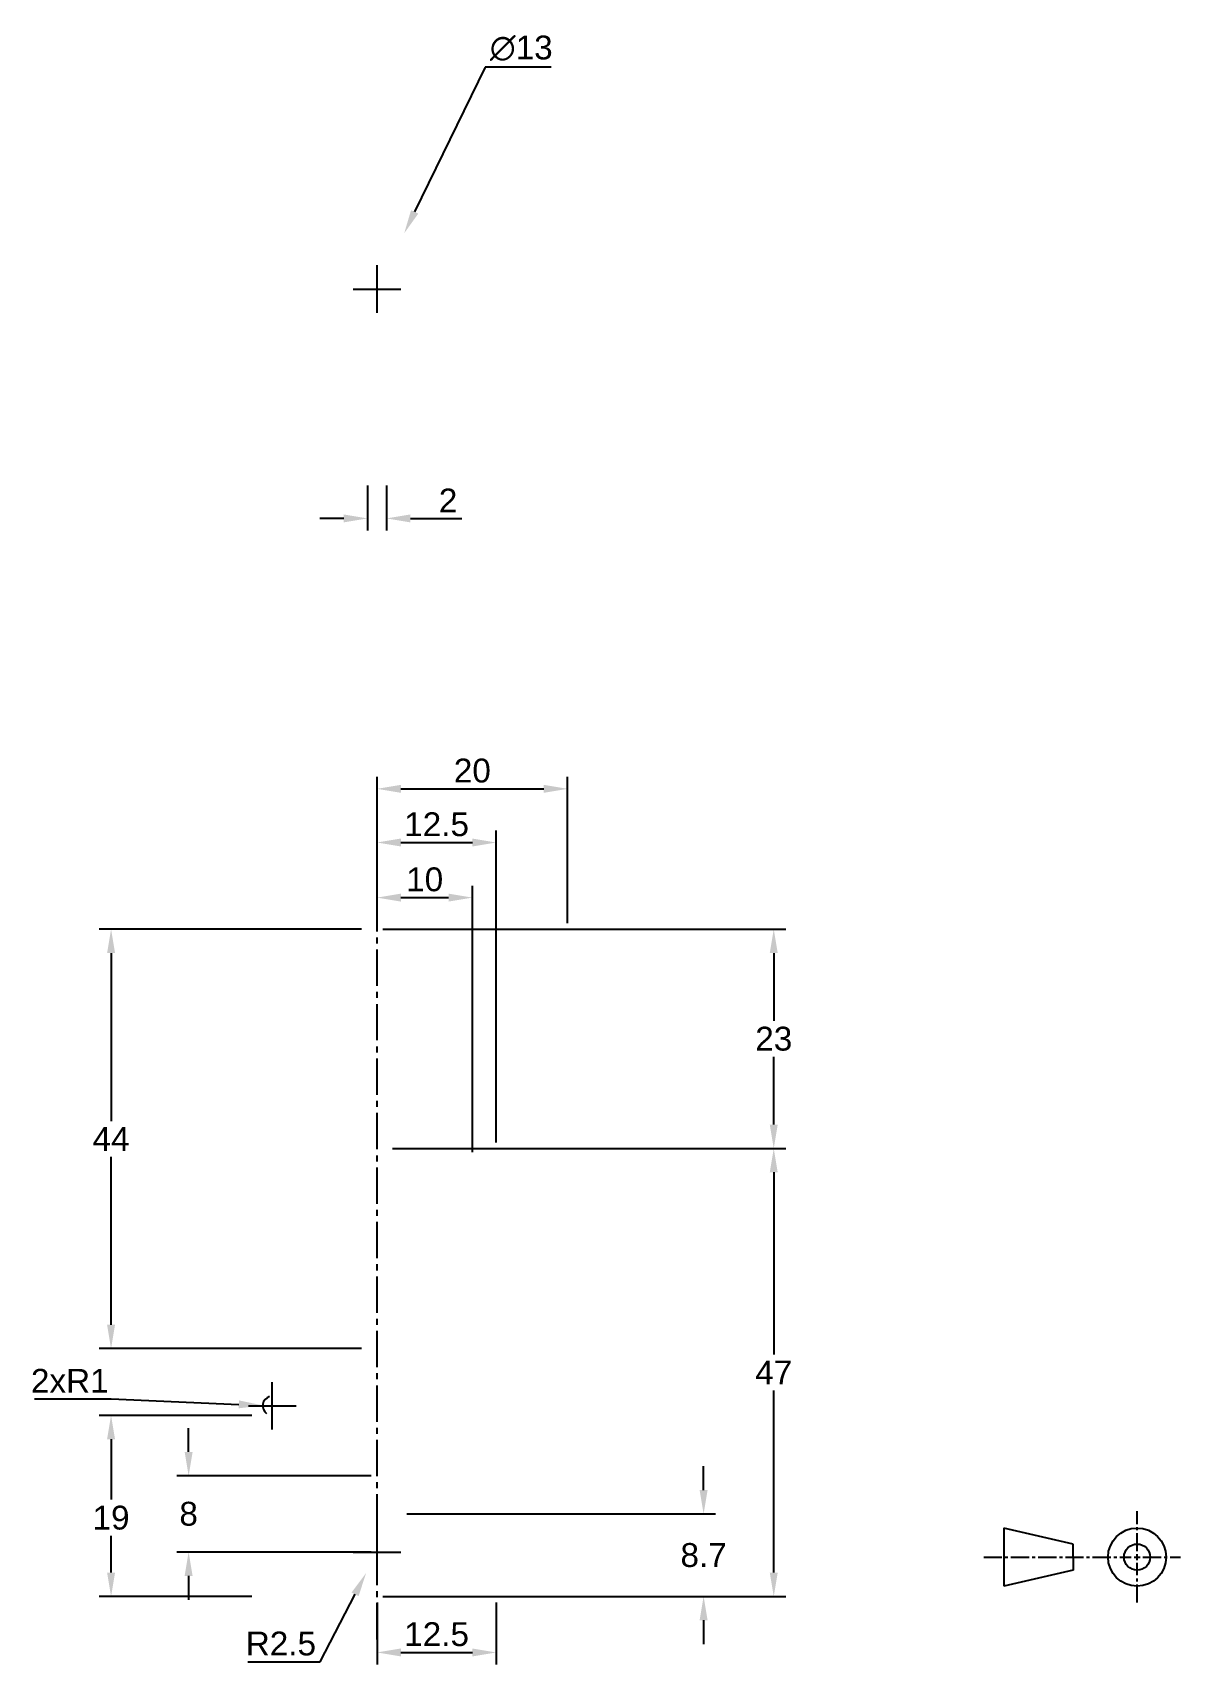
# Paper-space layout 'Layout1' of a CAD drawing. Header units: millimetres. Extents: x 43 to 164, y 20 to 192.
import ezdxf

# ---------------------------------------------------------------- set-up
doc = ezdxf.new("R2010")
doc.units = ezdxf.units.MM
doc.linetypes.add('CENTER2', pattern=[28.575000000000003, 19.05, -3.175, 3.175, -3.175])
doc.layers.add('Layer1', color=252, linetype='Continuous')
doc.styles.get("Standard").update_dxf_attribs({"font": 'arial.ttf'})
doc.dimstyles.new('ISO-25', dxfattribs={"dimtxt": 2.5, "dimasz": 2.5, "dimexe": 1.25, "dimexo": 0.625, "dimtad": 1, "dimtih": 1, "dimtoh": 1, "dimdec": 1, "dimdsep": 46, "dimtxsty": 'Standard', "dimcen": 2.5, "dimadec": 0, "dimazin": 0, "dimtfac": 1, "dimtdec": 1, "dimtofl": 0, "dimtmove": 0, "dimatfit": 3, "dimfxl": 1, "dimarcsym": 0})

# ---------------------------------------------------------------- blocks, each defined once
blk = doc.blocks.new('*D21')
at = {"layer": 'Defpoints', "color": 0, "transparency": 16777216}
for p in [(79.44576954527841, 97.54899746465352), (80.44576954527841, 74.54899746465347), (121.0737199903004, 74.54899746465348)]:
    blk.add_point(p, dxfattribs=at)
at = {"layer": 'Layer1', "color": 0, "lineweight": -2, "transparency": 16777216}
for p, q in [((80.07076954527841, 97.54899746465352), (122.3237199903004, 97.54899746465354)), ((121.0737199903004, 95.04899746465352), (121.0737199903004, 87.95128259425788)), ((121.0737199903004, 77.04899746465348), (121.0737199903004, 84.14671233504914)), ((81.07076954527841, 74.54899746465347), (122.3237199903004, 74.54899746465348))]:
    blk.add_line(p, q, dxfattribs=at)
at = {"layer": 'Layer1', "color": 0, "transparency": 16777216}
for points in [[(120.6570533236337, 95.04899746465352), (121.4903866569671, 95.04899746465352), (121.0737199903004, 97.54899746465354)], [(120.6570533236337, 77.04899746465348), (121.4903866569671, 77.04899746465348), (121.0737199903004, 74.54899746465348)]]:
    blk.add_solid(points, dxfattribs=at)
at = {"layer": 'Layer1', "color": 0, "transparency": 16777216, "insert": (121.0737199903004, 86.04899746465345), "char_height": 2.5, "attachment_point": 5}
blk.add_mtext('23', dxfattribs=at)
blk = doc.blocks.new('*D22')
at = {"layer": 'Defpoints', "color": 0, "transparency": 16777216}
for p in [(91.94576954527838, 106.6427584155889), (79.44576954527838, 97.54899746465347), (91.94576954527838, 74.54899746465347)]:
    blk.add_point(p, dxfattribs=at)
at = {"layer": 'Layer1', "color": 0, "lineweight": -2, "transparency": 16777216}
for p, q in [((79.44576954527838, 98.17399746465347), (79.44576954527838, 107.8927584155889)), ((91.94576954527838, 75.17399746465347), (91.94576954527838, 107.8927584155889)), ((81.94576954527838, 106.6427584155889), (89.44576954527838, 106.6427584155889))]:
    blk.add_line(p, q, dxfattribs=at)
at = {"layer": 'Layer1', "color": 0, "transparency": 16777216}
for points in [[(81.94576954527838, 107.0594250822556), (81.94576954527838, 106.2260917489222), (79.44576954527838, 106.6427584155889)], [(89.44576954527838, 107.0594250822556), (89.44576954527838, 106.2260917489222), (91.94576954527838, 106.6427584155889)]]:
    blk.add_solid(points, dxfattribs=at)
at = {"layer": 'Layer1', "color": 0, "transparency": 16777216, "insert": (85.69576954527838, 108.5441908848931), "char_height": 2.5, "attachment_point": 5}
blk.add_mtext('12.5', dxfattribs=at)
blk = doc.blocks.new('*U23')
at = {"layer": 'Layer1', "color": 0, "linetype": 'CENTER2', "ltscale": 0.2, "transparency": 16777216}
blk.add_line((0, -40.52278324842749), (0, 40.41318324502058), dxfattribs=at)
blk = doc.blocks.new('*D24')
at = {"layer": 'Defpoints', "color": 0, "transparency": 16777216}
for p in [(99.44576954527838, 112.2751391706476), (79.44576954527838, 97.54899746465347), (99.44576954527838, 97.5489974646535)]:
    blk.add_point(p, dxfattribs=at)
at = {"layer": 'Layer1', "color": 0, "lineweight": -2, "transparency": 16777216}
for p, q in [((79.44576954527838, 98.17399746465347), (79.44576954527838, 113.5251391706476)), ((99.44576954527838, 98.1739974646535), (99.44576954527838, 113.5251391706476)), ((81.94576954527838, 112.2751391706476), (96.94576954527838, 112.2751391706476))]:
    blk.add_line(p, q, dxfattribs=at)
at = {"layer": 'Layer1', "color": 0, "transparency": 16777216}
for points in [[(81.94576954527838, 112.6918058373142), (81.94576954527838, 111.8584725039809), (79.44576954527838, 112.2751391706476)], [(96.94576954527838, 112.6918058373142), (96.94576954527838, 111.8584725039809), (99.44576954527838, 112.2751391706476)]]:
    blk.add_solid(points, dxfattribs=at)
at = {"layer": 'Layer1', "color": 0, "transparency": 16777216, "insert": (89.44576954527838, 114.1765716399518), "char_height": 2.5, "attachment_point": 5}
blk.add_mtext('20', dxfattribs=at)
blk = doc.blocks.new('*D25')
at = {"layer": 'Defpoints', "color": 0, "transparency": 16777216}
for p in [(80.44576954527841, 74.54899746465348), (79.44576954527841, 27.54899746465347), (121.0737199903005, 27.54899746465347)]:
    blk.add_point(p, dxfattribs=at)
at = {"layer": 'Layer1', "color": 0, "lineweight": -2, "transparency": 16777216}
for p, q in [((81.07076954527841, 74.54899746465348), (122.3237199903004, 74.5489974646535)), ((121.0737199903004, 72.0489974646535), (121.0737199903004, 52.92399746465349)), ((121.0737199903005, 30.04899746465347), (121.0737199903004, 49.17399746465349)), ((80.07076954527841, 27.54899746465347), (122.3237199903005, 27.54899746465347))]:
    blk.add_line(p, q, dxfattribs=at)
at = {"layer": 'Layer1', "color": 0, "transparency": 16777216}
for points in [[(120.6570533236338, 72.0489974646535), (121.4903866569671, 72.0489974646535), (121.0737199903004, 74.5489974646535)], [(120.6570533236338, 30.04899746465347), (121.4903866569671, 30.04899746465347), (121.0737199903005, 27.54899746465347)]]:
    blk.add_solid(points, dxfattribs=at)
at = {"layer": 'Layer1', "color": 0, "transparency": 16777216, "insert": (121.0737199903004, 51.04899746465344), "char_height": 2.5, "attachment_point": 5}
blk.add_mtext('47', dxfattribs=at)
blk = doc.blocks.new('*D26')
at = {"layer": 'Defpoints', "color": 0, "transparency": 16777216}
for p in [(89.44576954527838, 100.8636131789783), (79.44576954527838, 97.54899746465347), (89.44576954527838, 73.54899746465351)]:
    blk.add_point(p, dxfattribs=at)
at = {"layer": 'Layer1', "color": 0, "lineweight": -2, "transparency": 16777216}
for p, q in [((79.44576954527838, 98.17399746465347), (79.44576954527838, 102.1136131789783)), ((89.44576954527838, 74.17399746465351), (89.44576954527838, 102.1136131789783)), ((81.94576954527838, 100.8636131789783), (86.94576954527838, 100.8636131789783))]:
    blk.add_line(p, q, dxfattribs=at)
at = {"layer": 'Layer1', "color": 0, "transparency": 16777216}
for points in [[(81.94576954527838, 101.2802798456449), (81.94576954527838, 100.4469465123116), (79.44576954527838, 100.8636131789783)], [(86.94576954527838, 101.2802798456449), (86.94576954527838, 100.4469465123116), (89.44576954527838, 100.8636131789783)]]:
    blk.add_solid(points, dxfattribs=at)
at = {"layer": 'Layer1', "color": 0, "transparency": 16777216, "insert": (84.44576954527838, 102.7650456482825), "char_height": 2.5, "attachment_point": 5}
blk.add_mtext('10', dxfattribs=at)
blk = doc.blocks.new('*D27')
at = {"layer": 'Defpoints', "color": 0, "transparency": 16777216}
for p in [(79.44576954527838, 27.54899746465347), (91.94576954527838, 27.54899746465347), (91.94576954527838, 21.67782611808207)]:
    blk.add_point(p, dxfattribs=at)
at = {"layer": 'Layer1', "color": 0, "lineweight": -2, "transparency": 16777216}
for p, q in [((79.44576954527838, 26.92399746465347), (79.44576954527838, 20.42782611808207)), ((91.94576954527838, 26.92399746465347), (91.94576954527838, 20.42782611808207)), ((81.94576954527838, 21.67782611808207), (89.44576954527838, 21.67782611808207))]:
    blk.add_line(p, q, dxfattribs=at)
at = {"layer": 'Layer1', "color": 0, "transparency": 16777216}
for points in [[(81.94576954527838, 22.09449278474873), (81.94576954527838, 21.2611594514154), (79.44576954527838, 21.67782611808207)], [(89.44576954527838, 22.09449278474873), (89.44576954527838, 21.2611594514154), (91.94576954527838, 21.67782611808207)]]:
    blk.add_solid(points, dxfattribs=at)
at = {"layer": 'Layer1', "color": 0, "transparency": 16777216, "insert": (85.69576954527838, 23.5792585873863), "char_height": 2.5, "attachment_point": 5}
blk.add_mtext('12.5', dxfattribs=at)
blk = doc.blocks.new('*D28')
at = {"layer": 'Defpoints', "color": 0, "transparency": 16777216}
for p in [(51.53728852280281, 46.54899746465346), (66.94576954527841, 46.54899746465346), (66.94576954527841, 27.54899746465348)]:
    blk.add_point(p, dxfattribs=at)
at = {"layer": 'Layer1', "color": 0, "lineweight": -2, "transparency": 16777216}
for p, q in [((66.32076954527841, 46.54899746465346), (50.28728852280281, 46.54899746465346)), ((51.53728852280281, 44.04899746465346), (51.53728852280281, 37.70581268033139)), ((51.53728852280281, 30.04899746465348), (51.53728852280281, 33.90294774172293)), ((66.32076954527841, 27.54899746465348), (50.28728852280281, 27.54899746465348))]:
    blk.add_line(p, q, dxfattribs=at)
at = {"layer": 'Layer1', "color": 0, "transparency": 16777216}
for points in [[(51.12062185613615, 44.04899746465346), (51.95395518946948, 44.04899746465346), (51.53728852280281, 46.54899746465346)], [(51.12062185613615, 30.04899746465348), (51.95395518946948, 30.04899746465348), (51.53728852280281, 27.54899746465348)]]:
    blk.add_solid(points, dxfattribs=at)
at = {"layer": 'Layer1', "color": 0, "transparency": 16777216, "insert": (51.5372885228028, 35.80438021102714), "char_height": 2.5, "attachment_point": 5}
blk.add_mtext('19', dxfattribs=at)
blk = doc.blocks.new('*D29')
at = {"layer": 'Defpoints', "color": 0, "transparency": 16777216}
for p in [(67.44673421490012, 47.59291111464905), (68.4457695452784, 47.54899746465343)]:
    blk.add_point(p, dxfattribs=at)
at = {"layer": 'Layer1', "color": 0, "lineweight": -2, "transparency": 16777216}
for p, q in [((68.44576954527841, 45.04899746465343), (68.44576954527841, 50.04899746465342)), ((43.50267051461726, 48.29222755372095), (51.53728852280281, 48.29222755372094)), ((51.53728852280281, 48.29222755372094), (64.94914588895439, 47.70269523963811)), ((65.9457695452784, 47.54899746465343), (70.94576954527841, 47.54899746465343))]:
    blk.add_line(p, q, dxfattribs=at)
blk.add_arc((68.4457695452784, 47.54899746465343), 0.9999999999999858, 105.8633994308251, 234.1901378043222, dxfattribs=at)
at = {"layer": 'Layer1', "color": 0, "transparency": 16777216}
blk.add_solid([(64.96744324311923, 48.11895996062906), (64.93084853478955, 47.28643051864716), (67.44673421490012, 47.59291111464905)], dxfattribs=at)
at = {"layer": 'Layer1', "color": 0, "transparency": 16777216, "insert": (47.20747951871004, 50.17234351552176), "char_height": 2.5, "attachment_point": 5}
blk.add_mtext('2xR1', dxfattribs=at)
blk = doc.blocks.new('*D30')
at = {"layer": 'Defpoints', "color": 0, "transparency": 16777216}
for p in [(82.29530972550914, 170.5492595065065), (76.59622936504759, 158.8650615004386)]:
    blk.add_point(p, dxfattribs=at)
at = {"layer": 'Layer1', "color": 0, "lineweight": -2, "transparency": 16777216}
for p, q in [((90.80250812264066, 187.9906332478898), (83.3912867179056, 172.7962206615195)), ((97.72866774064887, 187.9906332478898), (90.80250812264066, 187.9906332478898)), ((79.44576954527835, 162.2071605034725), (79.44576954527835, 167.2071605034725)), ((76.94576954527837, 164.7071605034725), (81.94576954527837, 164.7071605034725))]:
    blk.add_line(p, q, dxfattribs=at)
at = {"layer": 'Layer1', "color": 0, "transparency": 16777216}
blk.add_solid([(83.0167931920701, 172.9788834935856), (83.7657802437411, 172.6135578294534), (82.29530972550914, 170.5492595065065)], dxfattribs=at)
at = {"layer": 'Layer1', "color": 0, "transparency": 16777216, "insert": (94.57808793164475, 189.9619838618052), "char_height": 2.5, "attachment_point": 5}
blk.add_mtext('∅13', dxfattribs=at)
blk = doc.blocks.new('*D31')
at = {"layer": 'Defpoints', "color": 0, "transparency": 16777216}
for p in [(78.44576954527838, 144.7321761480349), (80.44576954527838, 144.7321761480349), (80.44576954527838, 140.641010203489)]:
    blk.add_point(p, dxfattribs=at)
at = {"layer": 'Layer1', "color": 0, "lineweight": -2, "transparency": 16777216}
for p, q in [((78.44576954527838, 144.1071761480349), (78.44576954527838, 139.391010203489)), ((80.44576954527838, 144.1071761480349), (80.44576954527838, 139.391010203489)), ((75.94576954527838, 140.641010203489), (73.44576954527838, 140.641010203489)), ((82.94576954527838, 140.641010203489), (88.35163584814332, 140.641010203489))]:
    blk.add_line(p, q, dxfattribs=at)
at = {"layer": 'Layer1', "color": 0, "transparency": 16777216}
for points in [[(75.94576954527838, 141.0576768701557), (75.94576954527838, 140.2243435368224), (78.44576954527838, 140.641010203489)], [(82.94576954527838, 141.0576768701557), (82.94576954527838, 140.2243435368224), (80.44576954527838, 140.641010203489)]]:
    blk.add_solid(points, dxfattribs=at)
at = {"layer": 'Layer1', "color": 0, "transparency": 16777216, "insert": (86.89870269671086, 142.5211261652898), "char_height": 2.5, "attachment_point": 5}
blk.add_mtext('2', dxfattribs=at)
blk = doc.blocks.new('*D32')
at = {"layer": 'Defpoints', "color": 0, "transparency": 16777216}
for p in [(78.44576954527841, 97.54899746465355), (51.53728852280287, 53.5489974646535), (78.44576954527841, 53.5489974646535)]:
    blk.add_point(p, dxfattribs=at)
at = {"layer": 'Layer1', "color": 0, "lineweight": -2, "transparency": 16777216}
for p, q in [((77.82076954527841, 97.54899746465355), (50.28728852280286, 97.54899746465355)), ((51.53728852280286, 95.04899746465354), (51.53728852280287, 77.42399746465352)), ((51.53728852280287, 56.0489974646535), (51.53728852280287, 73.67399746465352)), ((77.82076954527841, 53.5489974646535), (50.28728852280287, 53.5489974646535))]:
    blk.add_line(p, q, dxfattribs=at)
at = {"layer": 'Layer1', "color": 0, "transparency": 16777216}
for points in [[(51.1206218561362, 95.04899746465354), (51.95395518946953, 95.04899746465354), (51.53728852280286, 97.54899746465355)], [(51.1206218561362, 56.0489974646535), (51.95395518946953, 56.0489974646535), (51.53728852280287, 53.5489974646535)]]:
    blk.add_solid(points, dxfattribs=at)
at = {"layer": 'Layer1', "color": 0, "transparency": 16777216, "insert": (51.53728852280287, 75.5489974646535), "char_height": 2.5, "attachment_point": 5}
blk.add_mtext('44', dxfattribs=at)
blk = doc.blocks.new('*D33')
at = {"layer": 'Defpoints', "color": 0, "transparency": 16777216}
for p in [(79.44576954527841, 40.21144081276883), (59.67626899356248, 32.21144081276886), (79.44576954527841, 32.21144081276886)]:
    blk.add_point(p, dxfattribs=at)
at = {"layer": 'Layer1', "color": 0, "lineweight": -2, "transparency": 16777216}
for p, q in [((59.67626899356248, 42.71144081276883), (59.67626899356248, 45.21144081276883)), ((78.82076954527841, 40.21144081276883), (58.42626899356248, 40.21144081276883)), ((78.82076954527841, 32.21144081276886), (58.42626899356248, 32.21144081276886)), ((59.67626899356248, 29.71144081276886), (59.67626899356248, 27.21144081276886))]:
    blk.add_line(p, q, dxfattribs=at)
at = {"layer": 'Layer1', "color": 0, "transparency": 16777216}
for points in [[(59.25960232689582, 42.71144081276883), (60.09293566022914, 42.71144081276883), (59.67626899356248, 40.21144081276883)], [(59.25960232689582, 29.71144081276886), (60.09293566022914, 29.71144081276886), (59.67626899356248, 32.21144081276886)]]:
    blk.add_solid(points, dxfattribs=at)
at = {"layer": 'Layer1', "color": 0, "transparency": 16777216, "insert": (59.67626899356247, 36.21144081276884), "char_height": 2.5, "attachment_point": 5}
blk.add_mtext('8', dxfattribs=at)
blk = doc.blocks.new('*D34')
at = {"layer": 'Defpoints', "color": 0, "transparency": 16777216}
for p in [(79.44576954527838, 32.21144081276886), (78.29302518846745, 29.99306743395261)]:
    blk.add_point(p, dxfattribs=at)
at = {"layer": 'Layer1', "color": 0, "lineweight": -2, "transparency": 16777216}
for p, q in [((79.44576954527838, 29.71144081276886), (79.44576954527838, 34.71144081276886)), ((76.94576954527838, 32.21144081276886), (81.94576954527838, 32.21144081276886)), ((73.46283267137372, 20.6977102880528), (77.14028083165653, 27.77469405513638)), ((65.87500866045954, 20.69771028805281), (73.46283267137372, 20.6977102880528))]:
    blk.add_line(p, q, dxfattribs=at)
at = {"layer": 'Layer1', "color": 0, "transparency": 16777216}
blk.add_solid([(76.77055193518714, 27.96681811460486), (77.5100097281259, 27.58256999566789), (78.29302518846745, 29.99306743395261)], dxfattribs=at)
at = {"layer": 'Layer1', "color": 0, "transparency": 16777216, "insert": (69.35642066591657, 22.59914275735703), "char_height": 2.5, "attachment_point": 5}
blk.add_mtext('R2.5', dxfattribs=at)
blk = doc.blocks.new('*D36')
at = {"layer": 'Defpoints', "color": 0, "transparency": 16777216}
for p in [(81.94576954527841, 36.21144081276884), (91.94576954527841, 27.54899746465348), (113.7128366309588, 27.54899746465349)]:
    blk.add_point(p, dxfattribs=at)
at = {"layer": 'Layer1', "color": 0, "lineweight": -2, "transparency": 16777216}
for p, q in [((113.7128366309588, 38.71144081276885), (113.7128366309588, 41.21144081276885)), ((82.57076954527841, 36.21144081276884), (114.9628366309588, 36.21144081276885)), ((92.57076954527841, 27.54899746465348), (114.9628366309588, 27.54899746465349)), ((113.7128366309588, 25.04899746465349), (113.7128366309588, 22.54899746465348))]:
    blk.add_line(p, q, dxfattribs=at)
at = {"layer": 'Layer1', "color": 0, "transparency": 16777216}
for points in [[(113.2961699642921, 38.71144081276885), (114.1295032976254, 38.71144081276885), (113.7128366309588, 36.21144081276885)], [(113.2961699642921, 25.04899746465349), (114.1295032976254, 25.04899746465349), (113.7128366309588, 27.54899746465349)]]:
    blk.add_solid(points, dxfattribs=at)
at = {"layer": 'Layer1', "color": 0, "transparency": 16777216, "insert": (113.7128366309587, 31.88021913871117), "char_height": 2.5, "attachment_point": 5}
blk.add_mtext('8.7', dxfattribs=at)
blk = doc.blocks.new('*U38')
at = {"color": 0, "linetype": 'CENTER2', "ltscale": 0.1, "transparency": 16777216}
for p, q in [((0, 0.6099101490619433), (0, 4.810949775116569)), ((-16.09388973256614, 0), (-0.6099101490619425, 0)), ((0.6099101490619433, 0), (4.539240065820422, 0)), ((0, -4.766075361509706), (0, -0.6099101490619434))]:
    blk.add_line(p, q, dxfattribs=at)
at = {"color": 0, "linetype": 'Continuous', "ltscale": 0.1, "transparency": 16777216}
for p, q in [((-0.3049550745309716, 0), (0.3049550745309716, 0)), ((0, -0.3049550745309716), (0, 0.3049550745309716))]:
    blk.add_line(p, q, dxfattribs=at)

psp = doc.layouts.get("Layout1")

# ---------------------------------------------------------------- linework, layer by layer
for p, q in [((145.2291549982729, 34.72842714525086), (145.2291549982729, 28.62932565463143)), ((152.488526105961, 33.05360686190397), (145.2291549982729, 34.72842714525086)), ((152.488526105961, 31.67887639994115), (152.488526105961, 33.05360686190397)), ((152.488526105961, 31.67887639994115), (152.488526105961, 30.30414593797832)), ((152.488526105961, 30.30414593797832), (145.2291549982729, 28.62932565463143))]:
    psp.add_line(p, q)
for radius in [3.049550745309716, 1.374730461962825]:
    psp.add_circle((159.2000198841554, 31.67887639994115), radius)

# ---------------------------------------------------------------- block references
at = {"linetype": 'CENTER2', "ltscale": 0.1}
psp.add_blockref('*U38', (159.2000198841554, 31.67887639994115), dxfattribs=at)
at = {"layer": 'Layer1', "linetype": 'CENTER2', "ltscale": 0.2}
psp.add_blockref('*U23', (79.44576954527838, 63.54899746465347), dxfattribs=at)

# ---------------------------------------------------------------- dimensions: what is measured, and where the dimension line sits
at = {"layer": 'Layer1'}
dim = psp.add_diameter_dim_2p(p1=(76.59622936504759, 158.8650615004386), p2=(82.29530972550914, 170.5492595065065), dimstyle='ISO-25', override={"dimlfac": -1}, dxfattribs=at)
dim.commit()
dim.dimension.update_dxf_attribs({"geometry": '*D30', "text_midpoint": (94.57808793164475, 187.9906332478898), "dimtype": 163})
for base, p1, p2, picture, middle in [((80.44576954527838, 140.641010203489), (78.44576954527838, 144.7321761480349), (80.44576954527838, 144.7321761480349), '*D31', (86.89870269671086, 142.5211261652898)), ((91.94576954527838, 21.67782611808207), (79.44576954527838, 27.54899746465347), (91.94576954527838, 27.54899746465347), '*D27', (85.69576954527838, 23.5792585873863))]:
    dim = psp.add_linear_dim(base=base, p1=p1, p2=p2, dimstyle='ISO-25', override={"dimlfac": -1}, dxfattribs=at)
    dim.commit()
    dim.dimension.update_dxf_attribs({"geometry": picture, "text_midpoint": middle})
for base, p2, picture, middle in [((99.44576954527838, 112.2751391706476), (99.44576954527838, 97.5489974646535), '*D24', (89.44576954527838, 112.2751391706476)), ((91.94576954527838, 106.6427584155889), (91.94576954527838, 74.54899746465347), '*D22', (85.69576954527838, 106.6427584155889)), ((89.44576954527838, 100.8636131789783), (89.44576954527838, 73.54899746465351), '*D26', (84.44576954527838, 100.8636131789783))]:
    dim = psp.add_linear_dim(base=base, p1=(79.44576954527838, 97.54899746465347), p2=p2, dimstyle='ISO-25', override={"dimlfac": -1}, dxfattribs=at)
    dim.commit()
    dim.dimension.update_dxf_attribs({"geometry": picture, "text_midpoint": middle, "dimtype": 160})
for base, p1, p2, picture, middle in [((51.53728852280287, 53.5489974646535), (78.44576954527838, 97.5489974646535), (78.44576954527838, 53.54899746465347), '*D32', (51.53728852280287, 75.5489974646535)), ((121.0737199903004, 74.54899746465348), (79.44576954527838, 97.54899746465347), (80.44576954527838, 74.54899746465344), '*D21', (121.0737199903004, 86.04899746465345)), ((121.0737199903005, 27.54899746465347), (80.44576954527838, 74.54899746465345), (79.44576954527838, 27.54899746465345), '*D25', (121.0737199903004, 51.04899746465344))]:
    dim = psp.add_linear_dim(base=base, p1=p1, p2=p2, angle=90, dimstyle='ISO-25', override={"dimlfac": -1}, dxfattribs=at)
    dim.commit()
    dim.dimension.update_dxf_attribs({"geometry": picture, "text_midpoint": middle})
dim = psp.add_radius_dim(center=(68.4457695452784, 47.54899746465343), mpoint=(67.44673421490012, 47.59291111464905), text='2x<>', dimstyle='ISO-25', override={"dimlfac": -1}, dxfattribs=at)
dim.commit()
dim.dimension.update_dxf_attribs({"geometry": '*D29', "text_midpoint": (51.5372885228028, 48.29222755372094), "dimtype": 164})
for base, p1, p2, picture, middle in [((51.53728852280281, 46.54899746465346), (66.94576954527838, 27.54899746465347), (66.94576954527838, 46.54899746465345), '*D28', (51.5372885228028, 35.80438021102714)), ((59.67626899356248, 32.21144081276886), (79.44576954527838, 40.21144081276881), (79.44576954527838, 32.21144081276884), '*D33', (59.67626899356247, 36.21144081276884)), ((113.7128366309588, 27.54899746465349), (81.94576954527838, 36.21144081276883), (91.94576954527838, 27.54899746465347), '*D36', (113.7128366309587, 31.88021913871117))]:
    dim = psp.add_linear_dim(base=base, p1=p1, p2=p2, angle=90, dimstyle='ISO-25', override={"dimlfac": -1}, dxfattribs=at)
    dim.commit()
    dim.dimension.update_dxf_attribs({"geometry": picture, "text_midpoint": middle, "dimtype": 160})
dim = psp.add_radius_dim(center=(79.44576954527838, 32.21144081276886), mpoint=(78.29302518846745, 29.99306743395261), dimstyle='ISO-25', override={"dimlfac": -1}, dxfattribs=at)
dim.commit()
dim.dimension.update_dxf_attribs({"geometry": '*D34', "text_midpoint": (69.35642066591657, 20.6977102880528), "dimtype": 164})

doc.saveas('drawing.dxf')
